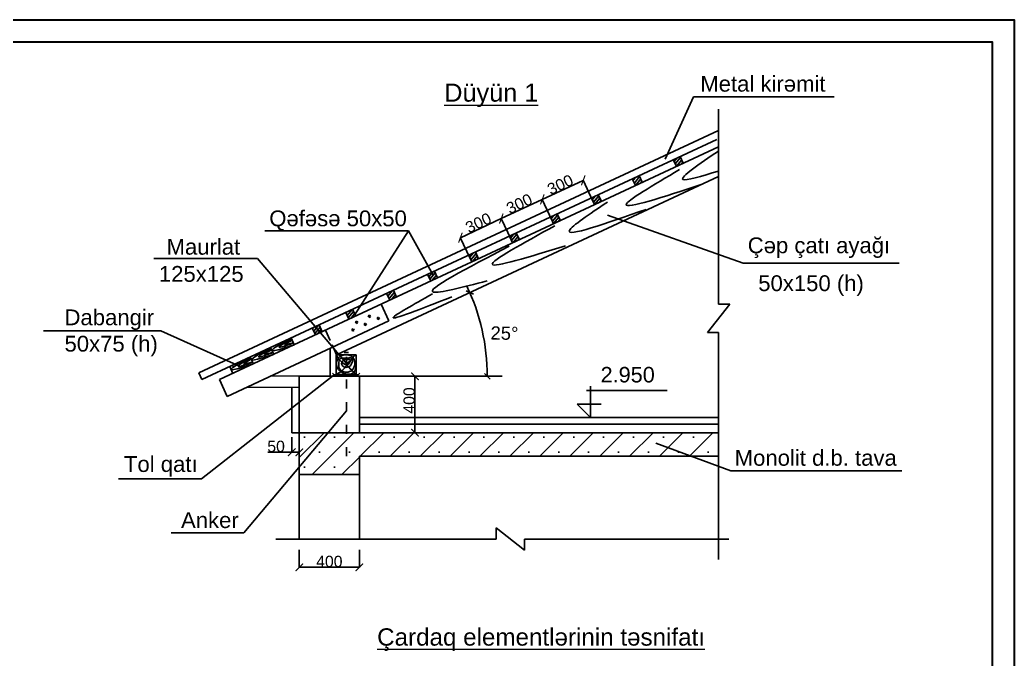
# Model space of a CAD drawing. Header units: millimetres. Extents: x 120281 to 1416367021, y -641565767 to 918373.
# Drawn here: x 745592 to 758792, y 821426 to 829917 of the extents above; entities that cross this region are included whole.
import ezdxf

# ---------------------------------------------------------------- set-up
doc = ezdxf.new("R2010")
doc.units = ezdxf.units.MM
doc.linetypes.add('ACAD_ISO03W100', pattern=[30, 12, -18])
doc.layers.add('0_ANNOT_Dimensions', color=7, linetype='Continuous')
for name, color, linetype, lineweight in [('Layer2', 7, 'Continuous', 13), ('taxta', 32, 'Continuous', 9), ('Xar. ölcülər.-1', 230, 'Continuous', 15), ('гырых  хятт', 4, 'ACAD_ISO03W100', 15), ('размер', 90, 'Continuous', 40), ('размер 1', 6, 'Continuous', 15), ('РАЗМЕРЫ', 80, 'Continuous', 9), ('Х - диварлар.', 31, 'Continuous', 25)]:
    doc.layers.add(name, color=color, linetype=linetype, lineweight=lineweight)
doc.styles.add('Arial AzLat', font='AZLTM.TTF', dxfattribs={"height": 300})
doc.styles.get("Standard").update_dxf_attribs({"font": 'arial.ttf'})
doc.dimstyles.new('ISO-25', dxfattribs={"dimtxt": 150, "dimasz": 100, "dimexe": 1.25, "dimexo": 0.625, "dimtad": 1, "dimtxsty": 'Standard', "dimblk": 'ARCHTICK', "dimcen": 2.5, "dimadec": 0, "dimazin": 0, "dimtfac": 1, "dimtmove": 0, "dimatfit": 3, "dimfxl": 1, "dimarcsym": 0})

# ---------------------------------------------------------------- blocks, each defined once
blk = doc.blocks.new('_Oblique')
at = {"color": 0, "linetype": 'ByBlock', "lineweight": -2}
blk.add_line((-0.5, -0.5), (0.5, 0.5), dxfattribs=at)
blk = doc.blocks.new('_ArchTick')
at = {"color": 0, "linetype": 'ByBlock', "const_width": 0.15}
blk.add_lwpolyline([(-0.5, -0.5), (0.5, 0.5)], dxfattribs=at)
blk = doc.blocks.new('*D191')
at = {"layer": '0_ANNOT_Dimensions', "color": 0, "lineweight": -2, "transparency": 16777216}
for p, q in [((751440, 827024), (751983, 827278)), ((752113, 827002), (751983, 827279)), ((751569, 826748), (751439, 827026))]:
    blk.add_line(p, q, dxfattribs=at)
at = {"layer": 'Defpoints', "color": 0, "lineweight": 53, "transparency": 16777216}
for p in [(751983, 827278), (752113, 827001), (751569, 826747)]:
    blk.add_point(p, dxfattribs=at)
at = {"layer": '0_ANNOT_Dimensions', "color": 0, "lineweight": -2, "transparency": 16777216, "xscale": 100, "yscale": 100, "zscale": 100}
for p, rotation in [((751983, 827278), 25.03485491040453), ((751440, 827024), 205.0348549104046)]:
    blk.add_blockref('_ArchTick', p, dxfattribs=dict(at, rotation=rotation))
at = {"layer": '0_ANNOT_Dimensions', "color": 0, "transparency": 16777216, "insert": (751679, 827221), "char_height": 150, "attachment_point": 5, "rotation": 25.0349}
blk.add_mtext('{\\fArial|b0|i0|c238|p34;300}', dxfattribs=at)
blk = doc.blocks.new('*D192')
at = {"layer": '0_ANNOT_Dimensions', "color": 0, "lineweight": -2, "transparency": 16777216}
for p, q in [((751983, 827278), (752527, 827532)), ((752656, 827255), (752526, 827533)), ((752113, 827002), (751983, 827279))]:
    blk.add_line(p, q, dxfattribs=at)
at = {"layer": 'Defpoints', "color": 0, "lineweight": 53, "transparency": 16777216}
for p in [(752527, 827532), (752656, 827255), (752113, 827001)]:
    blk.add_point(p, dxfattribs=at)
at = {"layer": '0_ANNOT_Dimensions', "color": 0, "lineweight": -2, "transparency": 16777216, "xscale": 100, "yscale": 100, "zscale": 100}
for p, rotation in [((752527, 827532), 25.03485491035013), ((751983, 827278), 205.0348549103501)]:
    blk.add_blockref('_ArchTick', p, dxfattribs=dict(at, rotation=rotation))
at = {"layer": '0_ANNOT_Dimensions', "color": 0, "transparency": 16777216, "insert": (752222, 827475), "char_height": 150, "attachment_point": 5, "rotation": 25.0349}
blk.add_mtext('{\\fArial|b0|i0|c238|p34;300}', dxfattribs=at)
blk = doc.blocks.new('*D193')
at = {"layer": '0_ANNOT_Dimensions', "color": 0, "lineweight": -2, "transparency": 16777216}
for p, q in [((752527, 827532), (753071, 827786)), ((753200, 827509), (753070, 827787)), ((752656, 827255), (752526, 827533))]:
    blk.add_line(p, q, dxfattribs=at)
at = {"layer": 'Defpoints', "color": 0, "lineweight": 53, "transparency": 16777216}
for p in [(753071, 827786), (753200, 827509), (752656, 827255)]:
    blk.add_point(p, dxfattribs=at)
at = {"layer": '0_ANNOT_Dimensions', "color": 0, "lineweight": -2, "transparency": 16777216, "xscale": 100, "yscale": 100, "zscale": 100}
for p, rotation in [((753071, 827786), 25.03485491033939), ((752527, 827532), 205.0348549103394)]:
    blk.add_blockref('_ArchTick', p, dxfattribs=dict(at, rotation=rotation))
at = {"layer": '0_ANNOT_Dimensions', "color": 0, "transparency": 16777216, "insert": (752766, 827729), "char_height": 150, "attachment_point": 5, "rotation": 25.0349}
blk.add_mtext('{\\fArial|b0|i0|c238|p34;300}', dxfattribs=at)
blk = doc.blocks.new('*D194')
at = {"layer": '0_ANNOT_Dimensions', "color": 0, "lineweight": -2, "transparency": 16777216}
for p, q in [((749301, 822879), (749301, 822645)), ((750099, 822879), (750099, 822645)), ((749301, 822646), (750099, 822646))]:
    blk.add_line(p, q, dxfattribs=at)
at = {"layer": 'Defpoints', "color": 0, "lineweight": 53, "transparency": 16777216}
for p in [(749301, 822879), (750099, 822879), (750099, 822646)]:
    blk.add_point(p, dxfattribs=at)
at = {"layer": '0_ANNOT_Dimensions', "color": 0, "lineweight": -2, "transparency": 16777216, "xscale": 100, "yscale": 100, "zscale": 100, "rotation": 180}
blk.add_blockref('_ArchTick', (749301, 822646), dxfattribs=at)
at = {"layer": '0_ANNOT_Dimensions', "color": 0, "lineweight": -2, "transparency": 16777216, "xscale": 100, "yscale": 100, "zscale": 100}
blk.add_blockref('_ArchTick', (750099, 822646), dxfattribs=at)
at = {"layer": '0_ANNOT_Dimensions', "color": 0, "transparency": 16777216, "insert": (749700, 822723), "char_height": 150, "attachment_point": 5}
blk.add_mtext('{\\fArial|b0|i0|c238|p34;400}', dxfattribs=at)
blk = doc.blocks.new('*D195')
at = {"layer": '0_ANNOT_Dimensions', "color": 0, "lineweight": -2, "transparency": 16777216}
for p, q in [((749201, 824373), (749201, 824173)), ((749301, 824373), (749301, 824173)), ((749201, 824174), (748885, 824174)), ((749301, 824174), (749201, 824174))]:
    blk.add_line(p, q, dxfattribs=at)
at = {"layer": 'Defpoints', "color": 0, "lineweight": 53, "transparency": 16777216}
for p in [(749201, 824373), (749301, 824373), (749201, 824174)]:
    blk.add_point(p, dxfattribs=at)
at = {"layer": '0_ANNOT_Dimensions', "color": 0, "lineweight": -2, "transparency": 16777216, "xscale": 100, "yscale": 100, "zscale": 100, "rotation": 180}
blk.add_blockref('_ArchTick', (749201, 824174), dxfattribs=at)
at = {"layer": '0_ANNOT_Dimensions', "color": 0, "lineweight": -2, "transparency": 16777216, "xscale": 100, "yscale": 100, "zscale": 100}
blk.add_blockref('_ArchTick', (749301, 824174), dxfattribs=at)
at = {"layer": '0_ANNOT_Dimensions', "color": 0, "transparency": 16777216, "insert": (748993, 824252), "char_height": 150, "attachment_point": 5}
blk.add_mtext('{\\fArial|b0|i0|c238|p34;50}', dxfattribs=at)
blk = doc.blocks.new('*D206')
at = {"layer": '0_ANNOT_Dimensions', "color": 0, "lineweight": -2, "transparency": 16777216}
for p, q in [((750100, 825183), (750839, 825183)), ((750837, 825183), (750837, 824434)), ((750100, 824434), (750839, 824434))]:
    blk.add_line(p, q, dxfattribs=at)
at = {"layer": 'Defpoints', "color": 0, "lineweight": 53, "transparency": 16777216}
for p in [(750099, 825183), (750099, 824434), (750837, 824434)]:
    blk.add_point(p, dxfattribs=at)
at = {"layer": '0_ANNOT_Dimensions', "color": 0, "lineweight": -2, "transparency": 16777216, "xscale": 100, "yscale": 100, "zscale": 100}
for p, rotation in [((750837, 825183), 90), ((750837, 824434), 270)]:
    blk.add_blockref('_ArchTick', p, dxfattribs=dict(at, rotation=rotation))
at = {"layer": '0_ANNOT_Dimensions', "color": 0, "transparency": 16777216, "insert": (750760, 824862), "char_height": 150, "attachment_point": 5, "rotation": 90}
blk.add_mtext('{\\fArial|b0|i0|c238|p34;400}', dxfattribs=at)

msp = doc.modelspace()

# ---------------------------------------------------------------- hatches: boundary and pattern name
at = {"layer": 'размер', "lineweight": 25}
h = msp.add_hatch(dxfattribs=at)
h.set_pattern_fill('ANSI31', scale=10, angle=5.380001641, style=0)
h.set_pattern_definition([(50.3800016, (-278607.934, 350824.594), (-24.4567301, 20.2467492), [])])
h.paths.add_polyline_path([(750007.7424, 826072.88513), (749917.13735, 826030.56818), (749959.4543, 825939.96313), (750050.05936, 825982.28008)])
h = msp.add_hatch(dxfattribs=at)
h.set_pattern_fill('ANSI31', scale=10, angle=5.380001641, style=0)
h.set_pattern_definition([(50.3800016, (-279051.078, 350617.624), (-24.4567301, 20.2467492), [])])
h.paths.add_polyline_path([(749564.59933, 825865.91583), (749473.99427, 825823.59888), (749516.31123, 825732.99383), (749606.91628, 825775.31078)])
h = msp.add_hatch(dxfattribs=at)
h.set_pattern_fill('SACNCR', scale=2995.2, style=0)
h.set_pattern_definition([(45, (-819616.12, 778903.9), (-198.555584, 198.555584), []), (45, (-819417.57, 778903.9), (-198.555584, 198.555584), [0, -280.8])])
h.paths.add_polyline_path([(749300.58924, 823878.33626), (750099.30924, 823878.33626), (750099.30924, 824121.38776), (754866.9989, 824123.34221), (754866.9989, 824434.00475), (749300.58924, 824434.00475)])

# ---------------------------------------------------------------- linework, layer by layer
at = {"layer": '0_ANNOT_Dimensions'}
msp.add_line((754866.9989, 828450.22414), (747967.24138, 825230.72899), dxfattribs=at)
msp.add_arc((749002.47748, 825182.80475), 2794.05729, 0, 25.419910124, dxfattribs=at)
at = {"layer": 'Layer2', "color": 0}
for p, q in [((749300.58924, 825182.80475), (748917.57294, 825182.80475)), ((749300.58924, 825035.57622), (748602.53719, 825035.57622))]:
    msp.add_line(p, q, dxfattribs=at)
at = {"layer": 'taxta', "color": 0, "lineweight": 25}
for p, q in [((753168.33384, 824633.68475), (753168.33384, 825053.44148)), ((753113.45113, 824992.87622), (754183.20746, 824992.87622)), ((753168.33384, 824633.68475), (752991.7522, 824813.28049)), ((752991.7522, 824813.28049), (753307.58753, 824813.28049))]:
    msp.add_line(p, q, dxfattribs=at)
at = {"layer": 'гырых  хятт', "color": 7, "lineweight": 25, "ltscale": 10}
for p, q in [((749955.65266, 825498.04716), (749897.18862, 825498.04716)), ((749926.42064, 824120.23944), (749926.42064, 825498.04716))]:
    msp.add_line(p, q, dxfattribs=at)
at = {"layer": 'размер', "color": 0, "lineweight": 25}
for p, q in [((754532.77477, 828893.25645), (754159.32546, 828068.33778)), ((754532.77477, 828893.25645), (756401.64604, 828893.25645)), ((755194.69744, 826684.4533), (753394.32546, 827324.83778)), ((748844.45595, 827116.83721), (750753.22683, 827116.83721)), ((750753.22683, 827116.83721), (750034.83384, 825996.93944)), ((750753.22683, 827116.83721), (751078.23354, 826524.48944)), ((747371.53589, 826748.24877), (748747.2316, 826748.24877)), ((748747.2316, 826748.24877), (749926.42064, 825351.71427)), ((755194.69744, 826684.4533), (757264.48692, 826684.4533)), ((745907.29123, 825786.34452), (747464.9601, 825786.34452)), ((747464.9601, 825786.34452), (748558.08384, 825295.93944)), ((748004.08384, 823820.66774), (749763.51261, 825200.78578)), ((748565.94751, 823102.29931), (749926.42064, 824725.98944)), ((755028.94157, 823926.3842), (754033.40392, 824292.88043)), ((746902.03553, 823820.66774), (748004.08384, 823820.66774)), ((755028.94157, 823926.3842), (757300.34093, 823926.3842)), ((747602.13567, 823102.29931), (748565.94751, 823102.29931))]:
    msp.add_line(p, q, dxfattribs=at)
at = {"layer": 'размер', "color": 7, "lineweight": 25}
for p, q in [((754308.49683, 827971.17683), (754266.17988, 828061.78188)), ((754278.09714, 828036.26576), (754320.04974, 828086.94171)), ((754292.96375, 828004.43479), (754363.52486, 828089.66793)), ((754307.83036, 827972.60381), (754378.39147, 828057.83695)), ((754372.68603, 828001.15629), (754393.25808, 828026.00597)), ((753764.86652, 827717.27511), (753722.54956, 827807.88017)), ((753734.46683, 827782.36405), (753776.41942, 827833.04)), ((753749.33344, 827750.53307), (753819.89455, 827835.76622)), ((753764.20005, 827718.7021), (753834.76116, 827803.93524)), ((753829.05571, 827747.25458), (753849.62777, 827772.10426)), ((753221.2362, 827463.3734), (753178.91925, 827553.97845)), ((753190.83651, 827528.46234), (753232.7891, 827579.13829)), ((753205.70312, 827496.63136), (753276.26423, 827581.8645)), ((753220.56973, 827464.80038), (753291.13084, 827550.03353)), ((753285.4254, 827493.35287), (753305.99745, 827518.20255)), ((752677.60588, 827209.47169), (752635.28893, 827300.07674)), ((752647.20619, 827274.56063), (752689.15879, 827325.23658)), ((752662.0728, 827242.72965), (752732.63392, 827327.96279)), ((752676.93941, 827210.89867), (752747.50053, 827296.13181)), ((752741.79508, 827239.45116), (752762.36714, 827264.30083)), ((752133.97557, 826955.56998), (752091.65862, 827046.17503)), ((752104.90665, 827017.8096), (752151.54397, 827074.1444)), ((752119.77326, 826985.97862), (752190.33437, 827071.21176)), ((752136.97841, 826956.97245), (752205.20098, 827039.38079)), ((752204.18026, 826988.35897), (752220.06759, 827007.54981)), ((751590.34525, 826701.66827), (751548.0283, 826792.27332)), ((751562.6071, 826761.05857), (751613.92916, 826823.05221)), ((751577.47371, 826729.22759), (751648.03482, 826814.46074)), ((751599.3636, 826705.88027), (751662.90143, 826782.62976)), ((751666.56545, 826737.26679), (751677.76804, 826750.79878)), ((751046.71494, 826447.76655), (751004.39798, 826538.37161)), ((751005.44094, 826536.13852), (751009.11249, 826540.57351)), ((751020.30755, 826504.30755), (751076.31434, 826571.96003)), ((751035.17416, 826472.47657), (751105.73527, 826557.70971)), ((751061.74878, 826454.78809), (751120.60188, 826525.87873)), ((751128.95063, 826486.17461), (751135.46849, 826494.04775)), ((750478.008, 826247.55652), (750538.69952, 826320.86785)), ((750503.08462, 826193.86484), (750460.76767, 826284.46989)), ((750463.14139, 826279.3875), (750471.49767, 826289.48133)), ((750492.87461, 826215.72554), (750563.43572, 826300.95868)), ((750524.13396, 826203.69591), (750578.30233, 826269.1277)), ((750591.33582, 826235.08243), (750593.16894, 826237.29673)), ((754718.67076, 825762.98944), (755015.32704, 826141.58947)), ((755015.32704, 826141.58947), (754865.05584, 826141.58947)), ((749959.4543, 825939.96313), (749917.13735, 826030.56818)), ((750250.56911, 825989.81876), (750210.31184, 825971.61018)), ((750240.13308, 825960.83473), (750220.74788, 826000.59421)), ((750368.85848, 825961.60555), (750328.60121, 825943.39698)), ((750358.42244, 825932.62152), (750339.03724, 825972.38101)), ((750033.17275, 825808.16935), (749992.91548, 825789.96077)), ((750022.73672, 825779.18532), (750003.35151, 825818.9448)), ((750081.69669, 825910.76982), (750041.43942, 825892.56125)), ((750071.26066, 825881.78579), (750051.87546, 825921.54528)), ((750197.058, 825881.68564), (750156.80073, 825863.47706)), ((750186.62197, 825852.70161), (750167.23676, 825892.46109)), ((754866.9989, 825762.98944), (754718.67076, 825762.98944)), ((750454.72485, 825182.80475), (751052.8987, 825182.80475)), ((752291.47908, 822872.6613), (751912.87905, 823169.31758)), ((751912.87905, 823169.31758), (751912.87905, 823019.04638)), ((752291.47908, 823020.98944), (752291.47908, 822872.6613))]:
    msp.add_line(p, q, dxfattribs=at)
for points, knots in [([(754866.9989, 828174.94051), (754611.0647, 828002.1503), (754149.37655, 827690.44833), (754645.77576, 827841.71091), (754866.9989, 827909.12194)], [0, 0, 0, 0, 604.6042316224, 1090.6655528722, 1090.6655528722, 1090.6655528722, 1090.6655528722]), ([(754350.56469, 827929.21748), (753998.88225, 827722.45501), (753219.9763, 827264.51767), (754135.22718, 827564.65306), (754637.23477, 827729.27486)], [0, 0, 0, 0, 848.8590873961, 1880.0523629911, 1880.0523629911, 1880.0523629911, 1880.0523629911]), ([(753393.21061, 827498.22363), (753155.19992, 827338.48448), (752518.18476, 826910.95636), (753372.5583, 827212.17466), (753907.70861, 827400.84748)], [0, 0, 0, 0, 631.1556736662, 1689.2339461085, 1689.2339461085, 1689.2339461085, 1689.2339461085]), ([(752692.55635, 827182.79417), (752270.30301, 826950.19672), (751413.82074, 826478.40508), (752356.66243, 826769.9598), (752834.67483, 826917.77547)], [0, 0, 0, 0, 974.8556569545, 1977.3593738528, 1977.3593738528, 1977.3593738528, 1977.3593738528]), ([(752089.21806, 826911.17565), (751530.29388, 826620.7702), (750625.3566, 826150.58348), (751471.38697, 826366.93953), (751794.87635, 826449.66574)], [0, 0, 0, 0, 1178.5496755302, 1908.1542454746, 1908.1542454746, 1908.1542454746, 1908.1542454746]), ([(751069.60547, 826276.68712), (750818.54747, 826136.8282), (750227.38794, 825807.50616), (750923.63688, 826080.6351), (751324.19766, 826237.76961)], [0, 0, 0, 0, 606.7030121509, 1428.5872323383, 1428.5872323383, 1428.5872323383, 1428.5872323383]), ([(749192.41783, 825692.08903), (749044.58603, 825607.79519), (748749.45643, 825439.51201), (749321.26202, 825630.63968), (749203.17617, 825590.79587), (749170.31452, 825580.37111)], [0, 0, 0, 0, 591.4120842216, 1180.6878564458, 1340.2938936369, 1340.2938936369, 1340.2938936369, 1340.2938936369]), ([(749123.63793, 825642.52106), (749169.29151, 825668.21282), (749269.32521, 825719.59357), (748856.99363, 825486.88507), (749353.07875, 825670.5609), (749043.82104, 825572.63136), (749151.68072, 825633.23916), (749205.72116, 825663.60521)], [2041.7546417367, 2041.7546417367, 2041.7546417367, 2041.7546417367, 2260.675104797, 2654.3822353065, 3046.6791405608, 3271.1036247284, 3496.4505196637, 3496.4505196637, 3496.4505196637, 3496.4505196637]), ([(748920.60267, 825565.13817), (748772.77087, 825480.84434), (748477.64127, 825312.56115), (749049.44686, 825503.68883), (748931.36101, 825463.84502), (748898.49936, 825453.42025)], [0, 0, 0, 0, 591.4120842216, 1180.6878564458, 1340.2938936369, 1340.2938936369, 1340.2938936369, 1340.2938936369]), ([(748851.82277, 825515.5702), (748897.47635, 825541.26196), (748997.51005, 825592.64271), (748585.17847, 825359.93421), (749081.26359, 825543.61004), (748772.00588, 825445.6805), (748879.86556, 825506.2883), (748933.906, 825536.65435)], [2041.7546417367, 2041.7546417367, 2041.7546417367, 2041.7546417367, 2260.675104797, 2654.3822353065, 3046.6791405608, 3271.1036247284, 3496.4505196637, 3496.4505196637, 3496.4505196637, 3496.4505196637]), ([(748648.78751, 825438.18732), (748500.95571, 825353.89348), (748205.82611, 825185.61029), (748777.6317, 825376.73797), (748659.54585, 825336.89416), (748626.6842, 825326.4694)], [0, 0, 0, 0, 591.4120842216, 1180.6878564458, 1340.2938936369, 1340.2938936369, 1340.2938936369, 1340.2938936369]), ([(748580.00761, 825388.61935), (748625.66119, 825414.31111), (748725.69489, 825465.69185), (748313.36331, 825232.98336), (748809.44844, 825416.65918), (748500.19072, 825318.72965), (748608.0504, 825379.33745), (748662.09084, 825409.70349)], [2041.7546417367, 2041.7546417367, 2041.7546417367, 2041.7546417367, 2260.675104797, 2654.3822353065, 3046.6791405608, 3271.1036247284, 3496.4505196637, 3496.4505196637, 3496.4505196637, 3496.4505196637]), ([(749792.69537, 825470.20849), (749809.76429, 825438.62814), (749842.54183, 825377.98424), (749902.49674, 825344.26164), (749931.2301, 825328.1001)], [0, 0, 0, 0, 105.2476959403, 202.1076776743, 202.1076776743, 202.1076776743, 202.1076776743]), ([(749917.55678, 825346.26296), (749949.78631, 825366.04338), (750025.04371, 825412.23153), (749856.32923, 825413.07007), (749864.43283, 825294.50341), (749999.40202, 825294.62453), (750021.64629, 825451.479), (749920.19058, 825413.13705), (749837.19223, 825439.8145), (749817.81467, 825342.77837), (749838.76514, 825241.93952), (750018.33082, 825216.00967), (750058.90293, 825385.47706), (749977.18649, 825474.10672), (749882.1418, 825474.12586), (749805.5208, 825422.52786), (749783.25457, 825318.28512), (749865.50544, 825208.2901), (750042.21172, 825201.1867), (750051.75093, 825297.74936), (750055.94537, 825340.20849)], [0, 0, 0, 0, 78.3822001817, 183.0259050586, 242.5103571935, 347.9686166983, 447.9995899545, 529.6429644725, 590.8776118634, 675.8286449397, 750.0696020977, 892.4812618849, 1051.7045981868, 1117.8790139489, 1233.6426335087, 1299.4402089597, 1382.6460915952, 1520.9758573232, 1664.6254237958, 1777.3581033234, 1777.3581033234, 1777.3581033234, 1777.3581033234]), ([(749931.2301, 825328.1001), (749938.66957, 825333.86515), (749978.70358, 825364.88862), (749995.58041, 825436.16832), (750043.92458, 825463.4299), (750055.94537, 825470.20849)], [0, 0, 0, 0, 28.0648893666, 151.0254364116, 191.7177539008, 191.7177539008, 191.7177539008, 191.7177539008]), ([(749931.2301, 825328.1001), (749916.95479, 825310.03307), (749878.48323, 825261.34291), (749825.81835, 825227.9565), (749792.69537, 825206.95849)], [0, 0, 0, 0, 68.6952776274, 185.1319582396, 185.1319582396, 185.1319582396, 185.1319582396])]:
    msp.add_open_spline(points, degree=3, knots=knots, dxfattribs=at)
msp.add_open_spline([(749931.2301, 825328.1001), (749972.80185, 825287.71956), (750014.37361, 825247.33903), (750055.94537, 825206.95849)], degree=3, dxfattribs=at)
at = {"layer": 'размер 1', "color": 0, "lineweight": 30}
for points in [[(734220.16266, 829917.45581), (758791.53381, 829917.45581), (758791.53381, 812541.98622), (734220.16266, 812541.98622)], [(735390.22795, 829624.93949), (758499.01748, 829624.93949), (758499.01748, 812834.50254), (735390.22795, 812834.50254)]]:
    msp.add_lwpolyline(points, close=True, dxfattribs=at)
at = {"layer": 'РАЗМЕРЫ', "color": 7, "lineweight": 25}
for p, q in [((754866.9989, 828732.33778), (754866.9989, 826141.58947)), ((754866.9989, 825762.98944), (754866.9989, 822749.48944)), ((750581.4989, 825182.80475), (751995.7489, 825182.80475)), ((750099.30924, 824633.68475), (754866.9989, 824633.68475)), ((750099.30924, 824547.23944), (754866.9989, 824547.23944)), ((750349.30924, 824434.00475), (751003.7489, 824434.00475)), ((749300.58924, 823878.33626), (749300.58924, 823020.98944)), ((750099.30924, 823878.33626), (750099.30924, 823020.98944)), ((748991.7489, 823020.98944), (751912.87905, 823020.98944)), ((752291.47908, 823020.98944), (755005.7489, 823020.98944))]:
    msp.add_line(p, q, dxfattribs=at)
at = {"layer": 'Х - диварлар.', "color": 7, "lineweight": 25}
for p, q in [((754843.9988, 828330.0861), (748006.33541, 825139.58081)), ((754866.9989, 828229.28542), (748242.96991, 825138.55787)), ((754308.49683, 827971.17683), (754266.17988, 828061.78188)), ((754399.10188, 828013.49378), (754356.78493, 828104.09883)), ((754866.9989, 827835.56555), (749796.36137, 825470.20849)), ((753764.86652, 827717.27511), (753722.54956, 827807.88017)), ((753855.47157, 827759.59207), (753813.15462, 827850.19712)), ((753221.2362, 827463.3734), (753178.91925, 827553.97845)), ((753311.84125, 827505.69035), (753269.5243, 827596.29541)), ((752677.60588, 827209.47169), (752635.28893, 827300.07674)), ((752768.21094, 827251.78864), (752725.89398, 827342.39369)), ((752133.97557, 826955.56998), (752091.65862, 827046.17503)), ((752224.58062, 826997.88693), (752182.26367, 827088.49198)), ((751590.34525, 826701.66827), (751548.0283, 826792.27332)), ((751680.9503, 826743.98522), (751638.63335, 826834.59027)), ((751046.71494, 826447.76655), (751004.39798, 826538.37161)), ((751137.31999, 826490.08351), (751095.00304, 826580.68856)), ((750593.68967, 826236.18179), (750551.37272, 826326.78685)), ((750503.08462, 826193.86484), (750460.76767, 826284.46989)), ((750050.05936, 825982.28008), (750007.7424, 826072.88513)), ((750386.6091, 826140.36437), (750490.6309, 825917.95631)), ((749959.4543, 825939.96313), (749917.13735, 826030.56818)), ((749959.4543, 825939.96313), (749917.13735, 826030.56818)), ((750490.6309, 825917.95631), (748342.32494, 824913.96885)), ((749515.85997, 825732.78307), (749473.54302, 825823.38812)), ((749606.91628, 825775.31078), (749564.59933, 825865.91583)), ((749648.11029, 825794.59379), (749709.30186, 825660.11739)), ((749234.73478, 825601.48398), (749192.41783, 825692.08903)), ((748962.91962, 825474.53312), (748920.60267, 825565.13817)), ((749712.22494, 825182.80475), (749712.22494, 825554.17674)), ((749796.36137, 825470.20849), (749737.14047, 825599.78859)), ((748691.10446, 825347.58227), (748648.78751, 825438.18732)), ((748419.28931, 825220.63141), (748376.97235, 825311.23646)), ((747967.24138, 825230.72899), (748006.33541, 825139.58081)), ((748342.73961, 824914.16264), (748242.96991, 825138.55787)), ((748242.96991, 825138.55787), (748242.96991, 825138.55787)), ((748242.96991, 825138.55787), (748242.96991, 825138.55787)), ((749300.58924, 825182.80475), (750099.30924, 825182.80475)), ((749300.58924, 824434.00475), (749300.58924, 825182.80475)), ((749763.51261, 825200.78578), (749741.43692, 825224.08289)), ((750082.70915, 825200.78578), (749763.51261, 825200.78578)), ((750082.70915, 825200.78578), (750104.78484, 825224.08289)), ((750099.30924, 824434.00475), (750099.30924, 825182.80475)), ((749200.74924, 824434.00475), (749200.74924, 825035.57622)), ((749200.74924, 824434.00475), (754866.9989, 824434.00475)), ((749300.58924, 824434.00475), (749300.58924, 823878.33626)), ((750099.30924, 824121.38776), (754866.9989, 824123.34221)), ((750099.30924, 823878.33626), (750099.30924, 824121.38776)), ((750099.30924, 823878.33626), (749300.58924, 823878.33626))]:
    msp.add_line(p, q, dxfattribs=at)
at = {"layer": 'Х - диварлар.', "color": 0}
msp.add_line((748421.75075, 825311.61748), (748418.39327, 825320.84324), dxfattribs=at)
at = {"layer": 'Х - диварлар.', "color": 7, "lineweight": 25}
msp.add_lwpolyline([(750055.94537, 825470.20849), (749792.69537, 825470.20849), (749792.69537, 825206.95849), (750055.94537, 825206.95849)], close=True, dxfattribs=at)

# ---------------------------------------------------------------- block references
at = {"layer": 'РАЗМЕРЫ', "color": 7, "lineweight": 25}
for p, xscale, yscale, zscale, rotation in [((751565.43982, 826295.45032), 74.99999999996992, 74.99999999996992, 74.99999999996992, 109.9013901458759), ((751796.53477, 825182.80475), 75, 75, 75, 270)]:
    msp.add_blockref('_Oblique', p, dxfattribs=dict(at, xscale=xscale, yscale=yscale, zscale=zscale, rotation=rotation))

# ---------------------------------------------------------------- texts
at = {"color": 0, "linetype": 'Continuous', "lineweight": 25}
msp.add_text('2.950', height=205.936443, dxfattribs=at).set_placement((753301.11542, 825101.6998))
at = {"layer": '0_ANNOT_Dimensions', "insert": (752025.07282, 825754.45278), "char_height": 174.590601, "attachment_point": 5, "rotation": 358.734206577}
msp.add_mtext('\\A2;25°', dxfattribs=at)
at = {"layer": 'Xar. ölcülər.-1', "color": 0, "attachment_point": 7, "style": 'Arial AzLat'}
for s, width, gutter_width, insert, char_height in [('{\\fArial|b0|i0|c238|p34;\\LDüyün 1}', 4159.2556098, 1200, (751225.761, 828758.79898), 240), ('{\\fArial|b0|i0|c238|p34;\\LÇardaq elementlərinin təsnifatı}', 5246.8209032, 1148.7781, (750334.65107, 821534.71114), 229.7556197)]:
    msp.add_mtext_dynamic_manual_height_columns(s, width=width, gutter_width=gutter_width, heights=[0], dxfattribs=dict(at, insert=insert, char_height=char_height))
at = {"layer": 'размер', "color": 0, "lineweight": 25, "char_height": 210, "attachment_point": 1, "style": 'Arial AzLat'}
for s, insert in [('{\\fArial|b0|i0|c238|p34;Metal kirəmit}', (754625.14292, 829174.01)), ('{\\fArial|b0|i0|c238|p34;Qəfəsə 50x50}', (748902.69572, 827385.91698)), ('{\\fArial|b0|i0|c238|p34;Maurlat}', (747538.67016, 827008.44776)), ('{\\fArial|b0|i0|c238|p34;Çəp çatı ayağı}', (755254.70603, 827027.96542)), ('{\\fArial|b0|i0|c238|p34;125x125}', (747436.95174, 826648.07753)), ('{\\fArial|b0|i0|c238|p34;50x150 (h)}', (755394.33092, 826524.64546)), ('{\\fArial|b0|i0|c238|p34;Dabangir \\P50x75 (h)}', (746183.97695, 826071.28024)), ('{\\fArial|b0|i0|c238|p34;Monolit d.b. tava}', (755081.59256, 824205.01737)), ('{\\fArial|b0|i0|c238|p34;Tol qatı}', (746972.88429, 824122.44356)), ('{\\fArial|b0|i0|c238|p34;Anker}', (747730.98554, 823377.35257))]:
    msp.add_mtext(s, dxfattribs=dict(at, insert=insert))

# ---------------------------------------------------------------- dimensions: what is measured, and where the dimension line sits
at = {"layer": '0_ANNOT_Dimensions'}
for p1, p2, picture, middle in [((752656.4045, 827254.8661), (753200.03481, 827508.76781), '*D193', (752766.00708, 827729.13117)), ((752112.77418, 827000.96438), (752656.4045, 827254.8661), '*D192', (752222.37676, 827475.22945)), ((751569.14386, 826747.06267), (752112.77418, 827000.96438), '*D191', (751678.74645, 827221.32774))]:
    dim = msp.add_aligned_dim(p1=p1, p2=p2, distance=306.06554, text='{\\fArial|b0|i0|c238|p34;300}', dimstyle='ISO-25', dxfattribs=at)
    dim.commit()
    dim.dimension.update_dxf_attribs({"geometry": picture, "text_midpoint": middle})
dim = msp.add_linear_dim(base=(750837.34832, 824434.00475), p1=(750099.30924, 825182.80475), p2=(750099.30924, 824434.00475), angle=90, text='{\\fArial|b0|i0|c238|p34;400}', dimstyle='ISO-25', dxfattribs=at)
dim.commit()
dim.dimension.update_dxf_attribs({"geometry": '*D206', "text_midpoint": (750837.34832, 824862.45661), "dimtype": 160})
for base, p1, p2, text, picture, middle in [((749200.74924, 824174.37673), (749300.58924, 824373.16699), (749200.74924, 824373.16699), '{\\fArial|b0|i0|c238|p34;50}', '*D195', (748992.94484, 824251.58768)), ((750099.30924, 822645.80831), (749300.58924, 822879.22419), (750099.30924, 822879.22419), '{\\fArial|b0|i0|c238|p34;400}', '*D194', (749699.94924, 822723.01926))]:
    dim = msp.add_linear_dim(base=base, p1=p1, p2=p2, text=text, dimstyle='ISO-25', dxfattribs=at)
    dim.commit()
    dim.dimension.update_dxf_attribs({"geometry": picture, "text_midpoint": middle})

doc.saveas('drawing.dxf')
